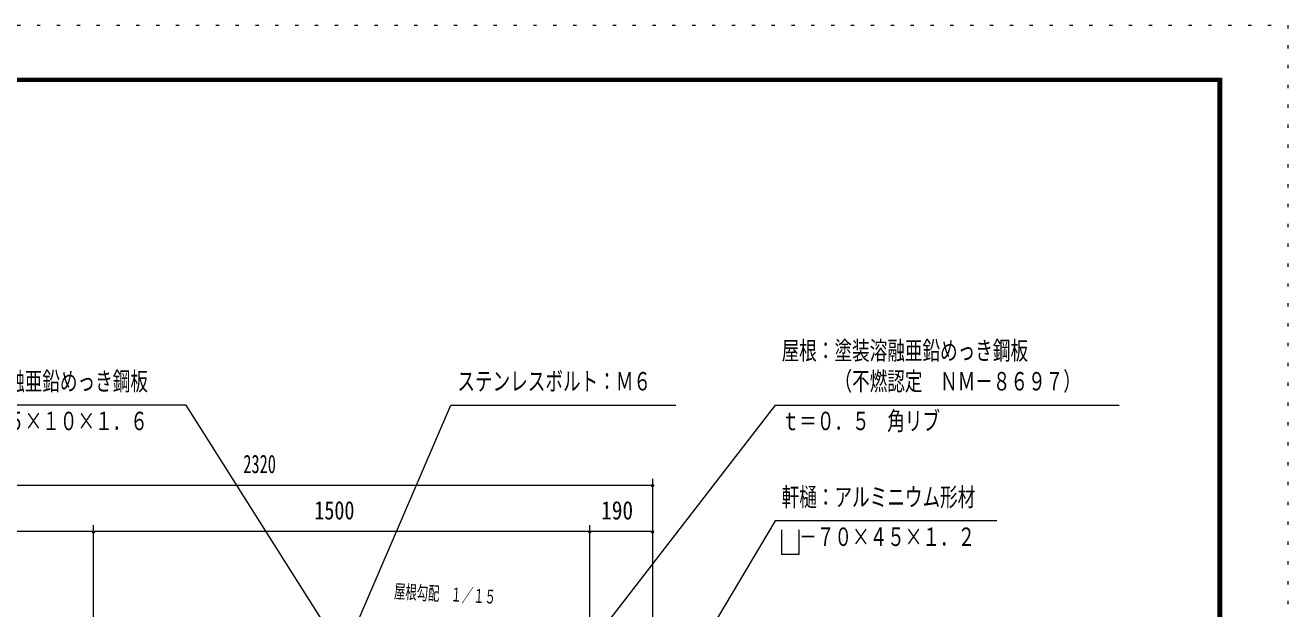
# Model space of a CAD drawing. Units: millimetres, scale not verified. Extents: x -22474 to 22484, y -10500 to 10500.
# Drawn here: x 12945 to 22484, y 6091 to 10500 of the extents above; entities that cross this region are included whole.
import ezdxf
from ezdxf.enums import TextEntityAlignment as Align

# ---------------------------------------------------------------- set-up
doc = ezdxf.new("R2010")
doc.units = ezdxf.units.MM
doc.header["$LTSCALE"] = 50
doc.linetypes.add('USER5', pattern=[3, 0.5, -2.5])
for name, color, linetype, lineweight in [('0-B_2-5DIM', 3, 'Continuous', 18), ('0-D_F-F', 5, 'Continuous', 18), ('0-E_F-E_J_ADD', 5, 'USER5', 18)]:
    doc.layers.add(name, color=color, linetype=linetype, lineweight=lineweight)
doc.styles.add('ＭＳ ゴシック', font='')
doc.styles.get('ＭＳ ゴシック').set_extended_font_data('MS Gothic')

msp = doc.modelspace()

# ---------------------------------------------------------------- linework, layer by layer
at = {"layer": '0-B_2-5DIM'}
for p, q in [((18610.43, 7629.93), (17093.53, 5664.68)), ((18610.43, 7629.93), (21210.43, 7629.93)), ((17685.43, 7074.05), (17685.43, 5328.86)), ((11885.42, 7024.05), (17685.43, 7024.05)), ((17695.43, 7024.05), (17675.43, 7024.05)), ((13460.43, 5851.28), (13460.43, 6724.05)), ((17210.43, 5566.86), (17210.43, 6724.05)), ((17685.43, 6674.05), (11885.42, 6674.05)), ((13470.43, 6674.05), (13450.43, 6674.05)), ((17220.43, 6674.05), (17200.43, 6674.05)), ((17695.43, 6674.05), (17675.43, 6674.05))]:
    msp.add_line(p, q, dxfattribs=at)
for points in [[(15335.65, 5773.82), (14160.43, 7629.93), (12010.43, 7629.93)], [(15396.11, 5849.37), (16160.43, 7629.93), (17860.43, 7629.93)], [(20285.43, 6754.93), (18610.43, 6754.93), (17684.84, 5196.35)], [(18660.43, 6688.87), (18660.43, 6504.93), (18792.07, 6504.93), (18792.07, 6688.87)]]:
    msp.add_lwpolyline(points, dxfattribs=at)
for centre in [(17685.43, 7024.05), (13460.43, 6674.05), (17210.43, 6674.05), (17685.43, 6674.05)]:
    msp.add_arc(centre, 10, 180, 0, dxfattribs=at)
at = {"layer": '0-D_F-F'}
for points in [[(21984.37, -10000), (-6715.63, -10000), (-6715.63, 10100), (21984.37, 10100)], [(21981.87, -9997.5), (-6713.13, -9997.5), (-6713.13, 10097.5), (21981.87, 10097.5)], [(21979.37, -9995), (21979.37, 10095), (-6710.63, 10095), (-6710.63, -9995)], [(21976.87, -9992.5), (-6708.13, -9992.5), (-6708.13, 10092.5), (21976.87, 10092.5)], [(21974.37, -9990), (21974.37, 10090), (-6705.63, 10090), (-6705.63, -9990)], [(21971.87, -9987.5), (-6703.13, -9987.5), (-6703.13, 10087.5), (21971.87, 10087.5)], [(21969.37, -9985), (21969.37, 10085), (-6700.63, 10085), (-6700.63, -9985)], [(21966.87, -9982.5), (-6698.13, -9982.5), (-6698.13, 10082.5), (21966.87, 10082.5)], [(21964.37, -9980), (-6695.63, -9980), (-6695.63, 10080), (21964.37, 10080)], [(21961.87, -9977.5), (-6693.13, -9977.5), (-6693.13, 10077.5), (21961.87, 10077.5)], [(21959.37, -9975), (21959.37, 10075), (-6690.63, 10075), (-6690.63, -9975)]]:
    msp.add_lwpolyline(points, close=True, dxfattribs=at)
at = {"layer": '0-E_F-E_J_ADD'}
msp.add_lwpolyline([(22484.37, -10500), (-7215.63, -10500), (-7215.63, 10500), (22484.37, 10500)], close=True, dxfattribs=at)

# ---------------------------------------------------------------- texts
at = {"layer": '0-B_2-5DIM', "color": 7, "style": 'ＭＳ ゴシック'}
for s, width, p in [('屋根：塗装溶融亜鉛めっき鋼板', 0.7, (18660.43, 7930.84)), ('母屋：塗装溶融亜鉛めっき鋼板', 0.7, (12010.43, 7698.93)), ('ステンレスボルト：Ｍ６', 0.7, (16210.42, 7698.93)), ('\u3000\u3000\u3000（不燃認定\u3000ＮＭ－８６９７）', 0.7, (18660.43, 7698.93)), ('\u3000－６０×４５×１０×１．６', 0.7, (12010.43, 7398.93)), ('ｔ＝０．５\u3000角リブ', 0.7, (18660.43, 7398.93)), ('2320', 0.65, (14593.03, 7074.05)), ('軒樋：アルミニウム形材', 0.7, (18660.43, 6823.93)), ('1500', 0.8, (15129.4, 6724.05)), ('190', 0.85, (17296.58, 6724.05)), ('\u3000－７０×４５×１．２', 0.7, (18660.43, 6523.93))]:
    msp.add_text(s, height=139.3, dxfattribs=dict(at, width=width)).set_placement(p, align=Align.BOTTOM_LEFT)
at = {"layer": '0-B_2-5DIM', "color": 7, "style": 'ＭＳ ゴシック', "width": 0.6}
msp.add_text('屋根勾配\u3000１／１５', height=104.5, rotation=356.7, dxfattribs=at).set_placement((15728.41, 6141.58), align=Align.BOTTOM_LEFT)

doc.saveas('drawing.dxf')
